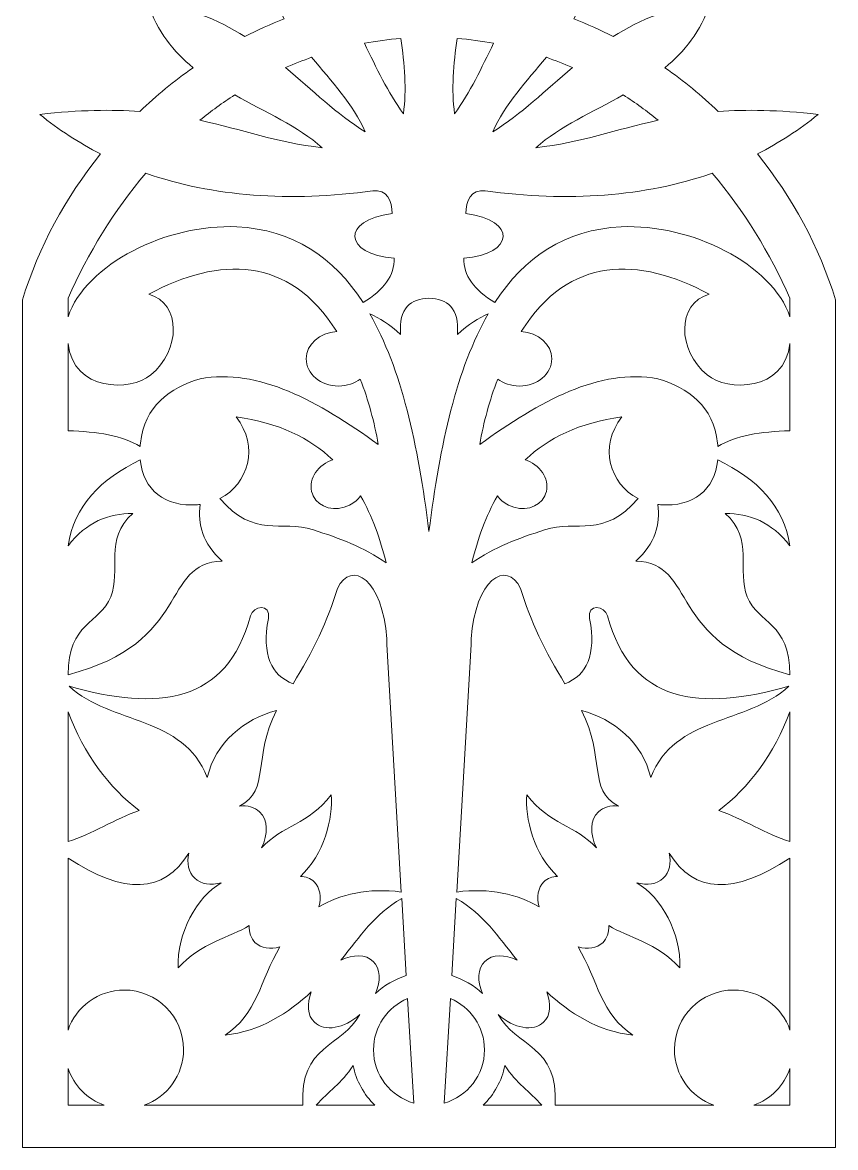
# Model space of a CAD drawing. Header units: centimetres. Extents: x -40.3 to 9.9, y -20.4 to 19.9.
# Drawn here: x -40.3 to -29.82, y -14.11 to 0.39 of the extents above; entities that cross this region are included whole.
import ezdxf

# ---------------------------------------------------------------- set-up
doc = ezdxf.new("R2010")
doc.units = ezdxf.units.CM
doc.header["$MEASUREMENT"] = 0
doc.layers.add('layer 2', color=7, linetype='Continuous', plot=False)

msp = doc.modelspace()

# ---------------------------------------------------------------- linework, layer by layer
at = {"layer": 'layer 2', "color": 254, "lineweight": 9}
for points, knots in [([(-35.0557, -14.10614), (-35.0557, -14.10614), (-40.29568, -14.10614), (-40.29568, -14.10614), (-40.29568, -14.10614), (-40.29568, -14.10614), (-40.29568, -3.1791), (-40.29568, -3.1791), (-40.29568, -3.1791), (-40.08768, -2.49965), (-39.74221, -1.86059), (-39.28892, -1.30094), (-39.28892, -1.30094), (-39.56787, -1.15895), (-39.8297, -0.98926), (-40.07213, -0.7916), (-40.07213, -0.7916), (-39.5594, -0.73311), (-39.14234, -0.72764), (-38.7842, -0.7534), (-38.7842, -0.7534), (-38.57028, -0.54907), (-38.34006, -0.36023), (-38.09555, -0.18952), (-38.09555, -0.18952), (-38.34824, 0.01728), (-38.55836, 0.27675), (-38.67717, 0.63912), (-38.67717, 0.63912), (-38.1746, 0.60095), (-37.77717, 0.43359), (-37.43049, 0.21096), (-37.43049, 0.21096), (-37.26557, 0.29562), (-37.09585, 0.37246), (-36.92186, 0.441), (-36.92186, 0.441), (-37.09059, 0.73617), (-37.1984, 1.07512), (-37.16601, 1.5065), (-37.16601, 1.5065), (-36.70656, 1.32782), (-36.41601, 1.02284), (-36.19037, 0.67242), (-36.19037, 0.67242), (-35.96131, 0.72778), (-35.72657, 0.7687), (-35.48718, 0.79449), (-35.48718, 0.79449), (-35.52009, 1.27694), (-35.46203, 1.73146), (-35.0557, 2.0877), (-35.0557, 2.0877), (-34.64937, 1.73146), (-34.5913, 1.27694), (-34.62421, 0.79449), (-34.62421, 0.79449), (-34.38482, 0.7687), (-34.15008, 0.72778), (-33.92102, 0.67242), (-33.92102, 0.67242), (-33.69539, 1.02284), (-33.40487, 1.32782), (-32.94541, 1.5065), (-32.94541, 1.5065), (-32.91299, 1.07512), (-33.0208, 0.73617), (-33.18954, 0.441), (-33.18954, 0.441), (-33.01555, 0.37246), (-32.84583, 0.29562), (-32.6809, 0.21096), (-32.6809, 0.21096), (-32.33423, 0.43359), (-31.93679, 0.60095), (-31.43422, 0.63912), (-31.43422, 0.63912), (-31.55304, 0.27675), (-31.76315, 0.01728), (-32.01585, -0.18952), (-32.01585, -0.18952), (-31.77134, -0.36023), (-31.54111, -0.54907), (-31.32719, -0.7534), (-31.32719, -0.7534), (-30.96901, -0.72764), (-30.55199, -0.73311), (-30.03927, -0.7916), (-30.03927, -0.7916), (-30.2817, -0.98926), (-30.54353, -1.15895), (-30.82247, -1.30094), (-30.82247, -1.30094), (-30.36918, -1.86059), (-30.02371, -2.49965), (-29.81571, -3.1791), (-29.81571, -3.1791), (-29.81571, -3.1791), (-29.81571, -14.10614), (-29.81571, -14.10614), (-29.81571, -14.10614), (-29.81571, -14.10614), (-35.0557, -14.10614), (-35.0557, -14.10614)], [0, 0, 0, 0, 0.03703704, 0.03703704, 0.03703704, 0.03703704, 0.07407407, 0.07407407, 0.07407407, 0.07407407, 0.11111111, 0.11111111, 0.11111111, 0.11111111, 0.14814815, 0.14814815, 0.14814815, 0.14814815, 0.18518519, 0.18518519, 0.18518519, 0.18518519, 0.22222222, 0.22222222, 0.22222222, 0.22222222, 0.25925926, 0.25925926, 0.25925926, 0.25925926, 0.2962963, 0.2962963, 0.2962963, 0.2962963, 0.33333333, 0.33333333, 0.33333333, 0.33333333, 0.37037037, 0.37037037, 0.37037037, 0.37037037, 0.40740741, 0.40740741, 0.40740741, 0.40740741, 0.44444444, 0.44444444, 0.44444444, 0.44444444, 0.48148148, 0.48148148, 0.48148148, 0.48148148, 0.51851852, 0.51851852, 0.51851852, 0.51851852, 0.55555556, 0.55555556, 0.55555556, 0.55555556, 0.59259259, 0.59259259, 0.59259259, 0.59259259, 0.62962963, 0.62962963, 0.62962963, 0.62962963, 0.66666667, 0.66666667, 0.66666667, 0.66666667, 0.7037037, 0.7037037, 0.7037037, 0.7037037, 0.74074074, 0.74074074, 0.74074074, 0.74074074, 0.77777778, 0.77777778, 0.77777778, 0.77777778, 0.81481481, 0.81481481, 0.81481481, 0.81481481, 0.85185185, 0.85185185, 0.85185185, 0.85185185, 0.88888889, 0.88888889, 0.88888889, 0.88888889, 0.92592593, 0.92592593, 0.92592593, 0.92592593, 1, 1, 1, 1]), ([(-35.88896, 0.12551), (-35.73254, -0.18927), (-35.58546, -0.50783), (-35.38653, -0.78264), (-35.38653, -0.78264), (-35.33852, -0.47333), (-35.37503, -0.14235), (-35.41821, 0.18908), (-35.41821, 0.18908), (-35.5788, 0.17529), (-35.73578, 0.15409), (-35.88896, 0.12551)], [0, 0, 0, 0, 0.25, 0.25, 0.25, 0.25, 0.5, 0.5, 0.5, 0.5, 1, 1, 1, 1]), ([(-34.22244, 0.12551), (-34.37886, -0.18927), (-34.52597, -0.50783), (-34.72486, -0.78264), (-34.72486, -0.78264), (-34.77287, -0.47333), (-34.73636, -0.14235), (-34.69318, 0.18908), (-34.69318, 0.18908), (-34.5326, 0.17529), (-34.37561, 0.15409), (-34.22244, 0.12551)], [0, 0, 0, 0, 0.25, 0.25, 0.25, 0.25, 0.5, 0.5, 0.5, 0.5, 1, 1, 1, 1]), ([(-36.90397, -0.18715), (-36.56065, -0.47827), (-36.24396, -0.78853), (-35.87837, -1.01516), (-35.87837, -1.01516), (-36.03557, -0.65977), (-36.31151, -0.36792), (-36.56823, -0.05507), (-36.56823, -0.05507), (-36.6826, -0.09501), (-36.79457, -0.13903), (-36.90397, -0.18715)], [0, 0, 0, 0, 0.25, 0.25, 0.25, 0.25, 0.5, 0.5, 0.5, 0.5, 1, 1, 1, 1]), ([(-33.20742, -0.18715), (-33.55075, -0.47827), (-33.86743, -0.78853), (-34.23305, -1.01516), (-34.23305, -1.01516), (-34.07579, -0.65977), (-33.79984, -0.36792), (-33.54316, -0.05507), (-33.54316, -0.05507), (-33.42879, -0.09501), (-33.31682, -0.13903), (-33.20742, -0.18715)], [0, 0, 0, 0, 0.25, 0.25, 0.25, 0.25, 0.5, 0.5, 0.5, 0.5, 1, 1, 1, 1]), ([(-38.00848, -0.86639), (-37.46171, -0.98514), (-37.02134, -1.15355), (-36.43276, -1.22079), (-36.43276, -1.22079), (-36.74384, -0.94369), (-37.16263, -0.7613), (-37.56049, -0.54071), (-37.56049, -0.54071), (-37.7161, -0.641), (-37.86547, -0.74987), (-38.00848, -0.86639)], [0, 0, 0, 0, 0.25, 0.25, 0.25, 0.25, 0.5, 0.5, 0.5, 0.5, 1, 1, 1, 1]), ([(-32.10291, -0.86639), (-32.64968, -0.98514), (-33.09005, -1.15355), (-33.67863, -1.22079), (-33.67863, -1.22079), (-33.36755, -0.94369), (-32.94877, -0.7613), (-32.5509, -0.54071), (-32.5509, -0.54071), (-32.39529, -0.641), (-32.24589, -0.74987), (-32.10291, -0.86639)], [0, 0, 0, 0, 0.25, 0.25, 0.25, 0.25, 0.5, 0.5, 0.5, 0.5, 1, 1, 1, 1]), ([(-35.90617, -3.21536), (-35.63489, -3.05485), (-35.50041, -2.86393), (-35.50281, -2.64256), (-35.50281, -2.64256), (-36.15855, -2.60086), (-36.19429, -2.15079), (-35.52962, -2.07028), (-35.52962, -2.07028), (-35.5293, -1.91047), (-35.60102, -1.75024), (-35.77998, -1.77522), (-35.77998, -1.77522), (-36.84812, -1.92427), (-37.84112, -1.85047), (-38.70536, -1.54916), (-38.70536, -1.54916), (-39.11631, -2.02901), (-39.45194, -2.57867), (-39.70898, -3.16121), (-39.70898, -3.16121), (-39.70898, -3.16121), (-39.70898, -3.39969), (-39.70898, -3.39969), (-39.70898, -3.39969), (-39.48016, -2.71978), (-38.42927, -2.197), (-37.53262, -2.24018), (-37.53262, -2.24018), (-36.80438, -2.27528), (-36.28343, -2.63116), (-35.90617, -3.21536)], [0, 0, 0, 0, 0.11111111, 0.11111111, 0.11111111, 0.11111111, 0.22222222, 0.22222222, 0.22222222, 0.22222222, 0.33333333, 0.33333333, 0.33333333, 0.33333333, 0.44444444, 0.44444444, 0.44444444, 0.44444444, 0.55555556, 0.55555556, 0.55555556, 0.55555556, 0.66666667, 0.66666667, 0.66666667, 0.66666667, 0.77777778, 0.77777778, 0.77777778, 0.77777778, 1, 1, 1, 1]), ([(-34.20525, -3.21536), (-34.47651, -3.05485), (-34.61098, -2.86393), (-34.60859, -2.64256), (-34.60859, -2.64256), (-33.95284, -2.60086), (-33.91711, -2.15079), (-34.58177, -2.07028), (-34.58177, -2.07028), (-34.58209, -1.91047), (-34.51037, -1.75024), (-34.33141, -1.77522), (-34.33141, -1.77522), (-33.26327, -1.92427), (-32.2703, -1.85047), (-31.40603, -1.54916), (-31.40603, -1.54916), (-30.99508, -2.02901), (-30.65945, -2.57867), (-30.40242, -3.16121), (-30.40242, -3.16121), (-30.40242, -3.16121), (-30.40242, -3.39969), (-30.40242, -3.39969), (-30.40242, -3.39969), (-30.63126, -2.71978), (-31.68215, -2.197), (-32.57877, -2.24018), (-32.57877, -2.24018), (-33.30701, -2.27528), (-33.82796, -2.63116), (-34.20525, -3.21536)], [0, 0, 0, 0, 0.11111111, 0.11111111, 0.11111111, 0.11111111, 0.22222222, 0.22222222, 0.22222222, 0.22222222, 0.33333333, 0.33333333, 0.33333333, 0.33333333, 0.44444444, 0.44444444, 0.44444444, 0.44444444, 0.55555556, 0.55555556, 0.55555556, 0.55555556, 0.66666667, 0.66666667, 0.66666667, 0.66666667, 0.77777778, 0.77777778, 0.77777778, 0.77777778, 1, 1, 1, 1]), ([(-38.77905, -5.07288), (-39.00677, -4.93092), (-39.33299, -4.87762), (-39.70898, -4.86911), (-39.70898, -4.86911), (-39.70898, -4.86911), (-39.70898, -3.74273), (-39.70898, -3.74273), (-39.70898, -3.74273), (-39.63733, -4.3663), (-38.90196, -4.36302), (-38.64221, -4.14938), (-38.64221, -4.14938), (-38.25567, -3.83138), (-38.24449, -3.23071), (-38.66825, -3.10755), (-38.66825, -3.10755), (-37.75896, -2.62301), (-36.8598, -2.60844), (-36.24343, -3.591), (-36.24343, -3.591), (-36.46374, -3.60081), (-36.63882, -3.75391), (-36.63882, -3.94131), (-36.63882, -3.94131), (-36.63882, -4.13502), (-36.45171, -4.29211), (-36.22096, -4.29211), (-36.22096, -4.29211), (-36.11325, -4.29211), (-36.01504, -4.25786), (-35.94092, -4.20166), (-35.94092, -4.20166), (-35.83512, -4.4752), (-35.76104, -4.75743), (-35.70932, -5.04572), (-35.70932, -5.04572), (-36.48371, -4.48681), (-37.25403, -4.05783), (-38.00654, -4.19848), (-38.00654, -4.19848), (-38.39255, -4.3136), (-38.72713, -4.54925), (-38.77556, -5.03009), (-38.77556, -5.03009), (-38.77701, -5.04452), (-38.77814, -5.05877), (-38.77905, -5.07288)], [0, 0, 0, 0, 0.07692308, 0.07692308, 0.07692308, 0.07692308, 0.15384615, 0.15384615, 0.15384615, 0.15384615, 0.23076923, 0.23076923, 0.23076923, 0.23076923, 0.30769231, 0.30769231, 0.30769231, 0.30769231, 0.38461538, 0.38461538, 0.38461538, 0.38461538, 0.46153846, 0.46153846, 0.46153846, 0.46153846, 0.53846154, 0.53846154, 0.53846154, 0.53846154, 0.61538462, 0.61538462, 0.61538462, 0.61538462, 0.69230769, 0.69230769, 0.69230769, 0.69230769, 0.76923077, 0.76923077, 0.76923077, 0.76923077, 0.84615385, 0.84615385, 0.84615385, 0.84615385, 1, 1, 1, 1]), ([(-31.33234, -5.07288), (-31.10462, -4.93092), (-30.77841, -4.87762), (-30.40242, -4.86911), (-30.40242, -4.86911), (-30.40242, -4.86911), (-30.40242, -3.74273), (-30.40242, -3.74273), (-30.40242, -3.74273), (-30.47407, -4.3663), (-31.20943, -4.36302), (-31.46918, -4.14938), (-31.46918, -4.14938), (-31.85575, -3.83138), (-31.8669, -3.23071), (-31.44315, -3.10755), (-31.44315, -3.10755), (-32.35243, -2.62301), (-33.25159, -2.60844), (-33.86796, -3.591), (-33.86796, -3.591), (-33.64765, -3.60081), (-33.47257, -3.75391), (-33.47257, -3.94131), (-33.47257, -3.94131), (-33.47257, -4.13502), (-33.65968, -4.29211), (-33.89044, -4.29211), (-33.89044, -4.29211), (-33.99814, -4.29211), (-34.09635, -4.25786), (-34.17044, -4.20166), (-34.17044, -4.20166), (-34.27627, -4.4752), (-34.35035, -4.75743), (-34.40207, -5.04572), (-34.40207, -5.04572), (-33.62769, -4.48681), (-32.85736, -4.05783), (-32.10485, -4.19848), (-32.10485, -4.19848), (-31.71884, -4.3136), (-31.38427, -4.54925), (-31.33583, -5.03009), (-31.33583, -5.03009), (-31.33438, -5.04452), (-31.33326, -5.05877), (-31.33234, -5.07288)], [0, 0, 0, 0, 0.07692308, 0.07692308, 0.07692308, 0.07692308, 0.15384615, 0.15384615, 0.15384615, 0.15384615, 0.23076923, 0.23076923, 0.23076923, 0.23076923, 0.30769231, 0.30769231, 0.30769231, 0.30769231, 0.38461538, 0.38461538, 0.38461538, 0.38461538, 0.46153846, 0.46153846, 0.46153846, 0.46153846, 0.53846154, 0.53846154, 0.53846154, 0.53846154, 0.61538462, 0.61538462, 0.61538462, 0.61538462, 0.69230769, 0.69230769, 0.69230769, 0.69230769, 0.76923077, 0.76923077, 0.76923077, 0.76923077, 0.84615385, 0.84615385, 0.84615385, 0.84615385, 1, 1, 1, 1]), ([(-35.0557, -3.16121), (-35.29269, -3.1701), (-35.4477, -3.28338), (-35.4223, -3.62621), (-35.4223, -3.62621), (-35.56532, -3.50016), (-35.69669, -3.41267), (-35.81643, -3.36364), (-35.81643, -3.36364), (-35.41789, -4.06231), (-35.19448, -5.04018), (-35.0557, -6.16571), (-35.0557, -6.16571), (-34.91691, -5.04018), (-34.6935, -4.06231), (-34.29497, -3.36364), (-34.29497, -3.36364), (-34.4147, -3.41267), (-34.54607, -3.50016), (-34.68909, -3.62621), (-34.68909, -3.62621), (-34.66372, -3.28338), (-34.8187, -3.1701), (-35.0557, -3.16121)], [0, 0, 0, 0, 0.14285714, 0.14285714, 0.14285714, 0.14285714, 0.28571429, 0.28571429, 0.28571429, 0.28571429, 0.42857143, 0.42857143, 0.42857143, 0.42857143, 0.57142857, 0.57142857, 0.57142857, 0.57142857, 0.71428571, 0.71428571, 0.71428571, 0.71428571, 1, 1, 1, 1]), ([(-35.60663, -6.57257), (-35.89742, -6.36902), (-36.21609, -6.25098), (-36.54495, -6.14673), (-36.54495, -6.14673), (-36.97304, -6.01102), (-37.30211, -6.26301), (-37.75095, -5.74217), (-37.75095, -5.74217), (-37.38421, -5.5534), (-37.24359, -5.07302), (-37.54154, -4.69029), (-37.54154, -4.69029), (-36.9916, -4.76519), (-36.59204, -4.96186), (-36.29723, -5.24331), (-36.29723, -5.24331), (-36.31804, -5.2498), (-36.33875, -5.25802), (-36.3591, -5.26807), (-36.3591, -5.26807), (-36.5393, -5.35718), (-36.62344, -5.55477), (-36.54706, -5.70929), (-36.54706, -5.70929), (-36.47065, -5.86377), (-36.26255, -5.91683), (-36.08235, -5.82772), (-36.08235, -5.82772), (-36.02248, -5.79812), (-35.97324, -5.75653), (-35.93694, -5.70851), (-35.93694, -5.70851), (-35.78909, -5.96601), (-35.68477, -6.25867), (-35.60663, -6.57257)], [0, 0, 0, 0, 0.1, 0.1, 0.1, 0.1, 0.2, 0.2, 0.2, 0.2, 0.3, 0.3, 0.3, 0.3, 0.4, 0.4, 0.4, 0.4, 0.5, 0.5, 0.5, 0.5, 0.6, 0.6, 0.6, 0.6, 0.7, 0.7, 0.7, 0.7, 0.8, 0.8, 0.8, 0.8, 1, 1, 1, 1]), ([(-34.50476, -6.57257), (-34.21397, -6.36902), (-33.8953, -6.25098), (-33.56644, -6.14673), (-33.56644, -6.14673), (-33.13835, -6.01102), (-32.80928, -6.26301), (-32.36047, -5.74217), (-32.36047, -5.74217), (-32.72719, -5.5534), (-32.8678, -5.07302), (-32.56985, -4.69029), (-32.56985, -4.69029), (-33.11979, -4.76519), (-33.51935, -4.96186), (-33.81417, -5.24331), (-33.81417, -5.24331), (-33.79335, -5.2498), (-33.77264, -5.25802), (-33.75229, -5.26807), (-33.75229, -5.26807), (-33.57209, -5.35718), (-33.48795, -5.55477), (-33.56436, -5.70929), (-33.56436, -5.70929), (-33.64078, -5.86377), (-33.84884, -5.91683), (-34.02904, -5.82772), (-34.02904, -5.82772), (-34.08891, -5.79812), (-34.13816, -5.75653), (-34.17446, -5.70851), (-34.17446, -5.70851), (-34.32227, -5.96601), (-34.42662, -6.25867), (-34.50476, -6.57257)], [0, 0, 0, 0, 0.1, 0.1, 0.1, 0.1, 0.2, 0.2, 0.2, 0.2, 0.3, 0.3, 0.3, 0.3, 0.4, 0.4, 0.4, 0.4, 0.5, 0.5, 0.5, 0.5, 0.6, 0.6, 0.6, 0.6, 0.7, 0.7, 0.7, 0.7, 0.8, 0.8, 0.8, 0.8, 1, 1, 1, 1]), ([(-39.70898, -8.01251), (-39.70898, -7.3351), (-39.29647, -7.35517), (-39.1573, -7.00864), (-39.1573, -7.00864), (-39.01813, -6.66207), (-39.25453, -6.27081), (-38.87392, -5.9332), (-38.87392, -5.9332), (-39.18358, -5.93764), (-39.47085, -6.039), (-39.70898, -6.3535), (-39.70898, -6.3535), (-39.63348, -5.83795), (-39.28614, -5.49071), (-38.77676, -5.2438), (-38.77676, -5.2438), (-38.7381, -5.63023), (-38.46533, -5.85287), (-38.03783, -5.82144), (-38.03783, -5.82144), (-38.02654, -5.82063), (-38.0154, -5.8195), (-38.00435, -5.81823), (-38.00435, -5.81823), (-38.04263, -6.07445), (-37.97172, -6.3203), (-37.7203, -6.54894), (-37.7203, -6.54894), (-38.51736, -6.56435), (-38.11177, -7.60558), (-39.70898, -8.01251)], [0, 0, 0, 0, 0.11111111, 0.11111111, 0.11111111, 0.11111111, 0.22222222, 0.22222222, 0.22222222, 0.22222222, 0.33333333, 0.33333333, 0.33333333, 0.33333333, 0.44444444, 0.44444444, 0.44444444, 0.44444444, 0.55555556, 0.55555556, 0.55555556, 0.55555556, 0.66666667, 0.66666667, 0.66666667, 0.66666667, 0.77777778, 0.77777778, 0.77777778, 0.77777778, 1, 1, 1, 1]), ([(-30.40242, -8.01251), (-30.40242, -7.3351), (-30.81492, -7.35517), (-30.95409, -7.00864), (-30.95409, -7.00864), (-31.09326, -6.66207), (-30.85686, -6.27081), (-31.23748, -5.9332), (-31.23748, -5.9332), (-30.92784, -5.93764), (-30.64051, -6.039), (-30.40242, -6.3535), (-30.40242, -6.3535), (-30.47788, -5.83795), (-30.82526, -5.49071), (-31.33463, -5.2438), (-31.33463, -5.2438), (-31.3733, -5.63023), (-31.64606, -5.85287), (-32.07356, -5.82144), (-32.07356, -5.82144), (-32.08485, -5.82063), (-32.096, -5.8195), (-32.10704, -5.81823), (-32.10704, -5.81823), (-32.06876, -6.07445), (-32.13964, -6.3203), (-32.3911, -6.54894), (-32.3911, -6.54894), (-31.59406, -6.56435), (-31.99962, -7.60558), (-30.40242, -8.01251)], [0, 0, 0, 0, 0.11111111, 0.11111111, 0.11111111, 0.11111111, 0.22222222, 0.22222222, 0.22222222, 0.22222222, 0.33333333, 0.33333333, 0.33333333, 0.33333333, 0.44444444, 0.44444444, 0.44444444, 0.44444444, 0.55555556, 0.55555556, 0.55555556, 0.55555556, 0.66666667, 0.66666667, 0.66666667, 0.66666667, 0.77777778, 0.77777778, 0.77777778, 0.77777778, 1, 1, 1, 1]), ([(-37.91316, -9.33715), (-37.81361, -8.8881), (-37.43381, -8.58457), (-37.02293, -8.47274), (-37.02293, -8.47274), (-37.33228, -9.08065), (-37.09796, -9.4953), (-37.49794, -9.70506), (-37.49794, -9.70506), (-37.39613, -9.69497), (-37.3043, -9.71875), (-37.2396, -9.78028), (-37.2396, -9.78028), (-37.13133, -9.88332), (-37.12763, -10.06507), (-37.21279, -10.24552), (-37.21279, -10.24552), (-36.95022, -9.95098), (-36.60993, -9.94756), (-36.31726, -9.55922), (-36.31726, -9.55922), (-36.2865, -9.85545), (-36.41163, -10.33251), (-36.7141, -10.61153), (-36.7141, -10.61153), (-36.64478, -10.61467), (-36.58312, -10.63767), (-36.53683, -10.68236), (-36.53683, -10.68236), (-36.45968, -10.7568), (-36.44113, -10.876), (-36.47425, -11.00417), (-36.47425, -11.00417), (-36.19852, -10.84175), (-35.83996, -10.75694), (-35.41243, -10.81338), (-35.41243, -10.81338), (-35.41243, -10.81338), (-35.60116, -7.62325), (-35.60116, -7.62325), (-35.60116, -7.62325), (-35.60106, -7.59944), (-35.60095, -7.57563), (-35.60081, -7.55178), (-35.60081, -7.55178), (-35.64928, -6.78932), (-36.05099, -6.52343), (-36.23658, -6.902), (-36.23658, -6.902), (-36.3566, -7.31164), (-36.55754, -7.72129), (-36.80861, -8.13093), (-36.80861, -8.13093), (-37.09278, -8.01406), (-37.2123, -7.76369), (-37.12594, -7.28631), (-37.12594, -7.28631), (-37.09129, -7.0949), (-37.32272, -7.11754), (-37.35831, -7.25502), (-37.35831, -7.25502), (-37.65743, -8.38486), (-38.55349, -8.48505), (-39.69472, -8.16226), (-39.69472, -8.16226), (-39.14037, -8.66197), (-38.22981, -8.53546), (-37.91316, -9.33715)], [0, 0, 0, 0, 0.05555556, 0.05555556, 0.05555556, 0.05555556, 0.11111111, 0.11111111, 0.11111111, 0.11111111, 0.16666667, 0.16666667, 0.16666667, 0.16666667, 0.22222222, 0.22222222, 0.22222222, 0.22222222, 0.27777778, 0.27777778, 0.27777778, 0.27777778, 0.33333333, 0.33333333, 0.33333333, 0.33333333, 0.38888889, 0.38888889, 0.38888889, 0.38888889, 0.44444444, 0.44444444, 0.44444444, 0.44444444, 0.5, 0.5, 0.5, 0.5, 0.55555556, 0.55555556, 0.55555556, 0.55555556, 0.61111111, 0.61111111, 0.61111111, 0.61111111, 0.66666667, 0.66666667, 0.66666667, 0.66666667, 0.72222222, 0.72222222, 0.72222222, 0.72222222, 0.77777778, 0.77777778, 0.77777778, 0.77777778, 0.83333333, 0.83333333, 0.83333333, 0.83333333, 0.88888889, 0.88888889, 0.88888889, 0.88888889, 1, 1, 1, 1]), ([(-32.19823, -9.33715), (-32.29779, -8.8881), (-32.67759, -8.58457), (-33.08847, -8.47274), (-33.08847, -8.47274), (-32.77912, -9.08065), (-33.01343, -9.4953), (-32.61345, -9.70506), (-32.61345, -9.70506), (-32.71526, -9.69497), (-32.80713, -9.71875), (-32.87179, -9.78028), (-32.87179, -9.78028), (-32.98006, -9.88332), (-32.98376, -10.06507), (-32.8986, -10.24552), (-32.8986, -10.24552), (-33.16117, -9.95098), (-33.50146, -9.94756), (-33.79413, -9.55922), (-33.79413, -9.55922), (-33.82489, -9.85545), (-33.69979, -10.33251), (-33.39729, -10.61153), (-33.39729, -10.61153), (-33.46664, -10.61467), (-33.52827, -10.63767), (-33.57456, -10.68236), (-33.57456, -10.68236), (-33.65171, -10.7568), (-33.67027, -10.876), (-33.63714, -11.00417), (-33.63714, -11.00417), (-33.91287, -10.84175), (-34.27144, -10.75694), (-34.69897, -10.81338), (-34.69897, -10.81338), (-34.69897, -10.81338), (-34.51023, -7.62325), (-34.51023, -7.62325), (-34.51023, -7.62325), (-34.51034, -7.59944), (-34.51044, -7.57563), (-34.51058, -7.55178), (-34.51058, -7.55178), (-34.46211, -6.78932), (-34.0604, -6.52343), (-33.87477, -6.902), (-33.87477, -6.902), (-33.75479, -7.31164), (-33.55389, -7.72129), (-33.30278, -8.13093), (-33.30278, -8.13093), (-33.01862, -8.01406), (-32.8991, -7.76369), (-32.98546, -7.28631), (-32.98546, -7.28631), (-33.0201, -7.0949), (-32.78868, -7.11754), (-32.75308, -7.25502), (-32.75308, -7.25502), (-32.45396, -8.38486), (-31.5579, -8.48505), (-30.41667, -8.16226), (-30.41667, -8.16226), (-30.97102, -8.66197), (-31.88161, -8.53546), (-32.19823, -9.33715)], [0, 0, 0, 0, 0.05555556, 0.05555556, 0.05555556, 0.05555556, 0.11111111, 0.11111111, 0.11111111, 0.11111111, 0.16666667, 0.16666667, 0.16666667, 0.16666667, 0.22222222, 0.22222222, 0.22222222, 0.22222222, 0.27777778, 0.27777778, 0.27777778, 0.27777778, 0.33333333, 0.33333333, 0.33333333, 0.33333333, 0.38888889, 0.38888889, 0.38888889, 0.38888889, 0.44444444, 0.44444444, 0.44444444, 0.44444444, 0.5, 0.5, 0.5, 0.5, 0.55555556, 0.55555556, 0.55555556, 0.55555556, 0.61111111, 0.61111111, 0.61111111, 0.61111111, 0.66666667, 0.66666667, 0.66666667, 0.66666667, 0.72222222, 0.72222222, 0.72222222, 0.72222222, 0.77777778, 0.77777778, 0.77777778, 0.77777778, 0.83333333, 0.83333333, 0.83333333, 0.83333333, 0.88888889, 0.88888889, 0.88888889, 0.88888889, 1, 1, 1, 1]), ([(-39.70898, -10.16431), (-39.40361, -10.06666), (-39.10005, -9.87129), (-38.79024, -9.7614), (-38.79024, -9.7614), (-39.1784, -9.47625), (-39.50465, -9.03196), (-39.70898, -8.48967), (-39.70898, -8.48967), (-39.70898, -8.48967), (-39.70898, -10.16431), (-39.70898, -10.16431)], [0, 0, 0, 0, 0.25, 0.25, 0.25, 0.25, 0.5, 0.5, 0.5, 0.5, 1, 1, 1, 1]), ([(-30.40242, -10.16431), (-30.70778, -10.06666), (-31.01135, -9.87129), (-31.32112, -9.7614), (-31.32112, -9.7614), (-30.93299, -9.47625), (-30.60674, -9.03196), (-30.40242, -8.48967), (-30.40242, -8.48967), (-30.40242, -8.48967), (-30.40242, -10.16431), (-30.40242, -10.16431)], [0, 0, 0, 0, 0.25, 0.25, 0.25, 0.25, 0.5, 0.5, 0.5, 0.5, 1, 1, 1, 1]), ([(-38.15136, -10.31089), (-38.47792, -10.83896), (-38.9801, -10.84757), (-39.70898, -10.37506), (-39.70898, -10.37506), (-39.70898, -10.37506), (-39.70898, -12.59523), (-39.70898, -12.59523), (-39.70898, -12.59523), (-39.6066, -12.2935), (-39.32096, -12.07629), (-38.98465, -12.07629), (-38.98465, -12.07629), (-38.56241, -12.07629), (-38.21997, -12.41874), (-38.21997, -12.84101), (-38.21997, -12.84101), (-38.21997, -13.17269), (-38.43132, -13.45513), (-38.72663, -13.56099), (-38.72663, -13.56099), (-38.72663, -13.56099), (-36.67999, -13.56099), (-36.67999, -13.56099), (-36.67999, -13.56099), (-36.73196, -12.78559), (-36.17069, -12.80975), (-35.9472, -12.39348), (-35.9472, -12.39348), (-36.1498, -12.57202), (-36.40218, -12.61805), (-36.5326, -12.49215), (-36.5326, -12.49215), (-36.62344, -12.40448), (-36.63304, -12.25483), (-36.57275, -12.10152), (-36.57275, -12.10152), (-36.85991, -12.36529), (-37.23787, -12.6134), (-37.68463, -12.65757), (-37.68463, -12.65757), (-37.28024, -12.40021), (-37.2263, -11.94679), (-36.97844, -11.52067), (-36.97844, -11.52067), (-37.10244, -11.55545), (-37.21889, -11.54021), (-37.29442, -11.46729), (-37.29442, -11.46729), (-37.3508, -11.4129), (-37.37585, -11.33458), (-37.37235, -11.24635), (-37.37235, -11.24635), (-37.61147, -11.39268), (-38.00679, -11.47199), (-38.28915, -11.79005), (-38.28915, -11.79005), (-38.30707, -11.34961), (-38.0512, -10.8772), (-37.73293, -10.69429), (-37.73293, -10.69429), (-37.86765, -10.73009), (-37.99377, -10.71288), (-38.076, -10.63463), (-38.076, -10.63463), (-38.15573, -10.55875), (-38.17877, -10.44018), (-38.15136, -10.31089)], [0, 0, 0, 0, 0.05555556, 0.05555556, 0.05555556, 0.05555556, 0.11111111, 0.11111111, 0.11111111, 0.11111111, 0.16666667, 0.16666667, 0.16666667, 0.16666667, 0.22222222, 0.22222222, 0.22222222, 0.22222222, 0.27777778, 0.27777778, 0.27777778, 0.27777778, 0.33333333, 0.33333333, 0.33333333, 0.33333333, 0.38888889, 0.38888889, 0.38888889, 0.38888889, 0.44444444, 0.44444444, 0.44444444, 0.44444444, 0.5, 0.5, 0.5, 0.5, 0.55555556, 0.55555556, 0.55555556, 0.55555556, 0.61111111, 0.61111111, 0.61111111, 0.61111111, 0.66666667, 0.66666667, 0.66666667, 0.66666667, 0.72222222, 0.72222222, 0.72222222, 0.72222222, 0.77777778, 0.77777778, 0.77777778, 0.77777778, 0.83333333, 0.83333333, 0.83333333, 0.83333333, 0.88888889, 0.88888889, 0.88888889, 0.88888889, 1, 1, 1, 1]), ([(-31.96004, -10.31089), (-31.6335, -10.83896), (-31.13129, -10.84757), (-30.40242, -10.37506), (-30.40242, -10.37506), (-30.40242, -10.37506), (-30.40242, -12.59523), (-30.40242, -12.59523), (-30.40242, -12.59523), (-30.50479, -12.2935), (-30.79044, -12.07629), (-31.12674, -12.07629), (-31.12674, -12.07629), (-31.54898, -12.07629), (-31.89142, -12.41874), (-31.89142, -12.84101), (-31.89142, -12.84101), (-31.89142, -13.17269), (-31.68007, -13.45513), (-31.38476, -13.56099), (-31.38476, -13.56099), (-31.38476, -13.56099), (-33.4314, -13.56099), (-33.4314, -13.56099), (-33.4314, -13.56099), (-33.37944, -12.78559), (-33.94071, -12.80975), (-34.16419, -12.39348), (-34.16419, -12.39348), (-33.96159, -12.57202), (-33.70921, -12.61805), (-33.57876, -12.49215), (-33.57876, -12.49215), (-33.48795, -12.40448), (-33.47836, -12.25483), (-33.53865, -12.10152), (-33.53865, -12.10152), (-33.25148, -12.36529), (-32.87352, -12.6134), (-32.42676, -12.65757), (-32.42676, -12.65757), (-32.83119, -12.40021), (-32.88509, -11.94679), (-33.13295, -11.52067), (-33.13295, -11.52067), (-33.00895, -11.55545), (-32.89253, -11.54021), (-32.81697, -11.46729), (-32.81697, -11.46729), (-32.76059, -11.4129), (-32.73555, -11.33458), (-32.73904, -11.24635), (-32.73904, -11.24635), (-32.49993, -11.39268), (-32.1046, -11.47199), (-31.82224, -11.79005), (-31.82224, -11.79005), (-31.80432, -11.34961), (-32.06019, -10.8772), (-32.37847, -10.69429), (-32.37847, -10.69429), (-32.24374, -10.73009), (-32.11762, -10.71288), (-32.03539, -10.63463), (-32.03539, -10.63463), (-31.95566, -10.55875), (-31.93263, -10.44018), (-31.96004, -10.31089)], [0, 0, 0, 0, 0.05555556, 0.05555556, 0.05555556, 0.05555556, 0.11111111, 0.11111111, 0.11111111, 0.11111111, 0.16666667, 0.16666667, 0.16666667, 0.16666667, 0.22222222, 0.22222222, 0.22222222, 0.22222222, 0.27777778, 0.27777778, 0.27777778, 0.27777778, 0.33333333, 0.33333333, 0.33333333, 0.33333333, 0.38888889, 0.38888889, 0.38888889, 0.38888889, 0.44444444, 0.44444444, 0.44444444, 0.44444444, 0.5, 0.5, 0.5, 0.5, 0.55555556, 0.55555556, 0.55555556, 0.55555556, 0.61111111, 0.61111111, 0.61111111, 0.61111111, 0.66666667, 0.66666667, 0.66666667, 0.66666667, 0.72222222, 0.72222222, 0.72222222, 0.72222222, 0.77777778, 0.77777778, 0.77777778, 0.77777778, 0.83333333, 0.83333333, 0.83333333, 0.83333333, 0.88888889, 0.88888889, 0.88888889, 0.88888889, 1, 1, 1, 1]), ([(-35.40749, -10.89689), (-35.76915, -11.10704), (-35.93616, -11.37808), (-36.19231, -11.69272), (-36.19231, -11.69272), (-36.03278, -11.61504), (-35.87097, -11.61461), (-35.77501, -11.70718), (-35.77501, -11.70718), (-35.67923, -11.79965), (-35.6738, -11.96104), (-35.74541, -12.12297), (-35.74541, -12.12297), (-35.63443, -12.01706), (-35.4991, -11.93642), (-35.34871, -11.89038), (-35.34871, -11.89038), (-35.34871, -11.89038), (-35.40749, -10.89689), (-35.40749, -10.89689)], [0, 0, 0, 0, 0.16666667, 0.16666667, 0.16666667, 0.16666667, 0.33333333, 0.33333333, 0.33333333, 0.33333333, 0.5, 0.5, 0.5, 0.5, 0.66666667, 0.66666667, 0.66666667, 0.66666667, 1, 1, 1, 1]), ([(-34.70391, -10.89689), (-34.34224, -11.10704), (-34.17523, -11.37808), (-33.91908, -11.69272), (-33.91908, -11.69272), (-34.07857, -11.61504), (-34.24046, -11.61461), (-34.33638, -11.70718), (-34.33638, -11.70718), (-34.43216, -11.79965), (-34.43759, -11.96104), (-34.36598, -12.12297), (-34.36598, -12.12297), (-34.47696, -12.01706), (-34.61229, -11.93642), (-34.76271, -11.89038), (-34.76271, -11.89038), (-34.76271, -11.89038), (-34.70391, -10.89689), (-34.70391, -10.89689)], [0, 0, 0, 0, 0.16666667, 0.16666667, 0.16666667, 0.16666667, 0.33333333, 0.33333333, 0.33333333, 0.33333333, 0.5, 0.5, 0.5, 0.5, 0.66666667, 0.66666667, 0.66666667, 0.66666667, 1, 1, 1, 1]), ([(-35.25145, -13.53432), (-35.25145, -13.53432), (-35.33122, -12.18587), (-35.33122, -12.18587), (-35.33122, -12.18587), (-35.58948, -12.29382), (-35.77106, -12.54884), (-35.77106, -12.8462), (-35.77106, -12.8462), (-35.77106, -13.17333), (-35.55131, -13.4492), (-35.25145, -13.53432)], [0, 0, 0, 0, 0.25, 0.25, 0.25, 0.25, 0.5, 0.5, 0.5, 0.5, 1, 1, 1, 1]), ([(-34.85998, -13.53432), (-34.85998, -13.53432), (-34.78018, -12.18587), (-34.78018, -12.18587), (-34.78018, -12.18587), (-34.52191, -12.29382), (-34.34033, -12.54884), (-34.34033, -12.8462), (-34.34033, -12.8462), (-34.34033, -13.17333), (-34.56008, -13.4492), (-34.85998, -13.53432)], [0, 0, 0, 0, 0.25, 0.25, 0.25, 0.25, 0.5, 0.5, 0.5, 0.5, 1, 1, 1, 1]), ([(-36.03469, -13.04851), (-36.18194, -13.28251), (-36.35085, -13.38263), (-36.51045, -13.56099), (-36.51045, -13.56099), (-36.51045, -13.56099), (-35.75416, -13.56099), (-35.75416, -13.56099), (-35.75416, -13.56099), (-35.89393, -13.4244), (-35.9938, -13.2472), (-36.03469, -13.04851)], [0, 0, 0, 0, 0.25, 0.25, 0.25, 0.25, 0.5, 0.5, 0.5, 0.5, 1, 1, 1, 1]), ([(-34.0767, -13.04851), (-33.92945, -13.28251), (-33.76054, -13.38263), (-33.60095, -13.56099), (-33.60095, -13.56099), (-33.60095, -13.56099), (-34.35723, -13.56099), (-34.35723, -13.56099), (-34.35723, -13.56099), (-34.21746, -13.4244), (-34.11759, -13.2472), (-34.0767, -13.04851)], [0, 0, 0, 0, 0.25, 0.25, 0.25, 0.25, 0.5, 0.5, 0.5, 0.5, 1, 1, 1, 1]), ([(-39.24267, -13.56099), (-39.46147, -13.48254), (-39.63415, -13.30724), (-39.70898, -13.08676), (-39.70898, -13.08676), (-39.70898, -13.08676), (-39.70898, -13.56099), (-39.70898, -13.56099), (-39.70898, -13.56099), (-39.70898, -13.56099), (-39.24267, -13.56099), (-39.24267, -13.56099)], [0, 0, 0, 0, 0.25, 0.25, 0.25, 0.25, 0.5, 0.5, 0.5, 0.5, 1, 1, 1, 1]), ([(-30.86872, -13.56099), (-30.64992, -13.48254), (-30.47724, -13.30724), (-30.40242, -13.08676), (-30.40242, -13.08676), (-30.40242, -13.08676), (-30.40242, -13.56099), (-30.40242, -13.56099), (-30.40242, -13.56099), (-30.40242, -13.56099), (-30.86872, -13.56099), (-30.86872, -13.56099)], [0, 0, 0, 0, 0.25, 0.25, 0.25, 0.25, 0.5, 0.5, 0.5, 0.5, 1, 1, 1, 1])]:
    msp.add_open_spline(points, degree=3, knots=knots, dxfattribs=at)

doc.saveas('drawing.dxf')
